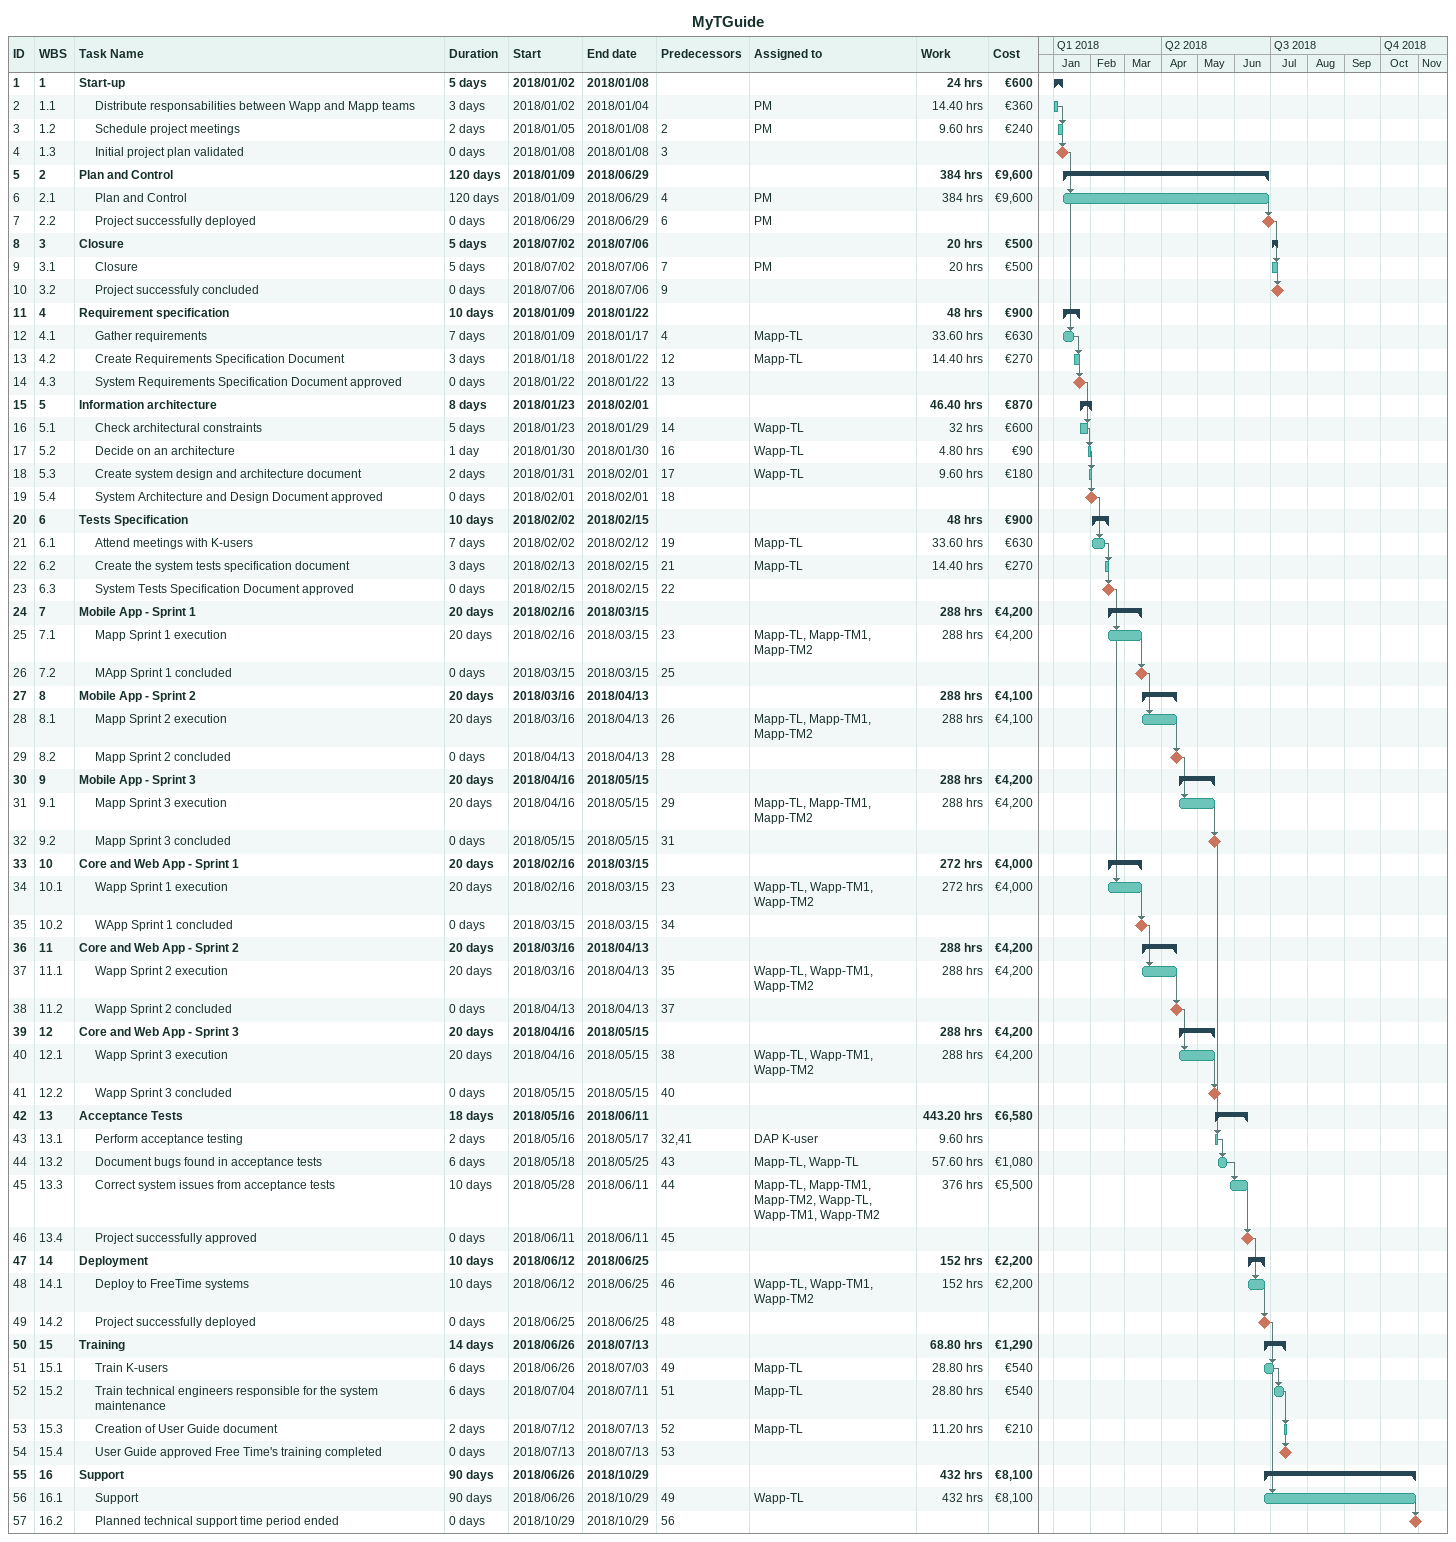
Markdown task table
MyTGuide

| ID | WBS | Task | Duration | Start | Finish | Predecessors | Resources | Work (h) | Cost (€) |
|---|---|---|---|---|---|---|---|---|---|
| 1 | 1 | **Start-up** | 5d | 2018-01-02 | 2018-01-08 |  |  | 24 | 600 |
| 2 | 1.1 | Distribute responsabilities between Wapp and Mapp teams | 3d | 2018-01-02 | 2018-01-04 |  | PM | 14.40 | 360 |
| 3 | 1.2 | Schedule project meetings | 2d | 2018-01-05 | 2018-01-08 | 2 | PM | 9.60 | 240 |
| 4 | 1.3 | Initial project plan validated | 0d | 2018-01-08 | 2018-01-08 | 3 |  |  |  |
| 5 | 2 | **Plan and Control** | 120d | 2018-01-09 | 2018-06-29 |  |  | 384 | 9600 |
| 6 | 2.1 | Plan and Control | 120d | 2018-01-09 | 2018-06-29 | 4 | PM | 384 | 9600 |
| 7 | 2.2 | Project successfully deployed | 0d | 2018-06-29 | 2018-06-29 | 6 | PM |  |  |
| 8 | 3 | **Closure** | 5d | 2018-07-02 | 2018-07-06 |  |  | 20 | 500 |
| 9 | 3.1 | Closure | 5d | 2018-07-02 | 2018-07-06 | 7 | PM | 20 | 500 |
| 10 | 3.2 | Project successfuly concluded | 0d | 2018-07-06 | 2018-07-06 | 9 |  |  |  |
| 11 | 4 | **Requirement specification** | 10d | 2018-01-09 | 2018-01-22 |  |  | 48 | 900 |
| 12 | 4.1 | Gather requirements | 7d | 2018-01-09 | 2018-01-17 | 4 | Mapp-TL | 33.60 | 630 |
| 13 | 4.2 | Create Requirements Specification Document | 3d | 2018-01-18 | 2018-01-22 | 12 | Mapp-TL | 14.40 | 270 |
| 14 | 4.3 | System Requirements Specification Document approved | 0d | 2018-01-22 | 2018-01-22 | 13 |  |  |  |
| 15 | 5 | **Information architecture** | 8d | 2018-01-23 | 2018-02-01 |  |  | 46.40 | 870 |
| 16 | 5.1 | Check architectural constraints | 5d | 2018-01-23 | 2018-01-29 | 14 | Wapp-TL | 32 | 600 |
| 17 | 5.2 | Decide on an architecture | 1d | 2018-01-30 | 2018-01-30 | 16 | Wapp-TL | 4.80 | 90 |
| 18 | 5.3 | Create system design and architecture document | 2d | 2018-01-31 | 2018-02-01 | 17 | Wapp-TL | 9.60 | 180 |
| 19 | 5.4 | System Architecture and Design Document approved | 0d | 2018-02-01 | 2018-02-01 | 18 |  |  |  |
| 20 | 6 | **Tests Specification** | 10d | 2018-02-02 | 2018-02-15 |  |  | 48 | 900 |
| 21 | 6.1 | Attend meetings with K-users | 7d | 2018-02-02 | 2018-02-12 | 19 | Mapp-TL | 33.60 | 630 |
| 22 | 6.2 | Create the system tests specification document | 3d | 2018-02-13 | 2018-02-15 | 21 | Mapp-TL | 14.40 | 270 |
| 23 | 6.3 | System Tests Specification Document approved | 0d | 2018-02-15 | 2018-02-15 | 22 |  |  |  |
| 24 | 7 | **Mobile App - Sprint 1** | 20d | 2018-02-16 | 2018-03-15 |  |  | 288 | 4200 |
| 25 | 7.1 | Mapp Sprint 1 execution | 20d | 2018-02-16 | 2018-03-15 | 23 | Mapp-TL, Mapp-TM1, Mapp-TM2 | 288 | 4200 |
| 26 | 7.2 | MApp Sprint 1 concluded | 0d | 2018-03-15 | 2018-03-15 | 25 |  |  |  |
| 27 | 8 | **Mobile App - Sprint 2** | 20d | 2018-03-16 | 2018-04-13 |  |  | 288 | 4100 |
| 28 | 8.1 | Mapp Sprint 2 execution | 20d | 2018-03-16 | 2018-04-13 | 26 | Mapp-TL, Mapp-TM1, Mapp-TM2 | 288 | 4100 |
| 29 | 8.2 | Mapp Sprint 2 concluded | 0d | 2018-04-13 | 2018-04-13 | 28 |  |  |  |
| 30 | 9 | **Mobile App - Sprint 3** | 20d | 2018-04-16 | 2018-05-15 |  |  | 288 | 4200 |
| 31 | 9.1 | Mapp Sprint 3 execution | 20d | 2018-04-16 | 2018-05-15 | 29 | Mapp-TL, Mapp-TM1, Mapp-TM2 | 288 | 4200 |
| 32 | 9.2 | Mapp Sprint 3 concluded | 0d | 2018-05-15 | 2018-05-15 | 31 |  |  |  |
| 33 | 10 | **Core and Web App - Sprint 1** | 20d | 2018-02-16 | 2018-03-15 |  |  | 272 | 4000 |
| 34 | 10.1 | Wapp Sprint 1 execution | 20d | 2018-02-16 | 2018-03-15 | 23 | Wapp-TL, Wapp-TM1, Wapp-TM2 | 272 | 4000 |
| 35 | 10.2 | WApp Sprint 1 concluded | 0d | 2018-03-15 | 2018-03-15 | 34 |  |  |  |
| 36 | 11 | **Core and Web App - Sprint 2** | 20d | 2018-03-16 | 2018-04-13 |  |  | 288 | 4200 |
| 37 | 11.1 | Wapp Sprint 2 execution | 20d | 2018-03-16 | 2018-04-13 | 35 | Wapp-TL, Wapp-TM1, Wapp-TM2 | 288 | 4200 |
| 38 | 11.2 | Wapp Sprint 2 concluded | 0d | 2018-04-13 | 2018-04-13 | 37 |  |  |  |
| 39 | 12 | **Core and Web App - Sprint 3** | 20d | 2018-04-16 | 2018-05-15 |  |  | 288 | 4200 |
| 40 | 12.1 | Wapp Sprint 3 execution | 20d | 2018-04-16 | 2018-05-15 | 38 | Wapp-TL, Wapp-TM1, Wapp-TM2 | 288 | 4200 |
| 41 | 12.2 | Wapp Sprint 3 concluded | 0d | 2018-05-15 | 2018-05-15 | 40 |  |  |  |
| 42 | 13 | **Acceptance Tests** | 18d | 2018-05-16 | 2018-06-11 |  |  | 443.20 | 6580 |
| 43 | 13.1 | Perform acceptance testing | 2d | 2018-05-16 | 2018-05-17 | 32, 41 | DAP K-user | 9.60 |  |
| 44 | 13.2 | Document bugs found in acceptance tests | 6d | 2018-05-18 | 2018-05-25 | 43 | Mapp-TL, Wapp-TL | 57.60 | 1080 |
| 45 | 13.3 | Correct system issues from acceptance tests | 10d | 2018-05-28 | 2018-06-11 | 44 | Mapp-TL, Mapp-TM1, Mapp-TM2, Wapp-TL, Wapp-TM1, Wapp-TM2 | 376 | 5500 |
| 46 | 13.4 | Project successfully approved | 0d | 2018-06-11 | 2018-06-11 | 45 |  |  |  |
| 47 | 14 | **Deployment** | 10d | 2018-06-12 | 2018-06-25 |  |  | 152 | 2200 |
| 48 | 14.1 | Deploy to FreeTime systems | 10d | 2018-06-12 | 2018-06-25 | 46 | Wapp-TL, Wapp-TM1, Wapp-TM2 | 152 | 2200 |
| 49 | 14.2 | Project successfully deployed | 0d | 2018-06-25 | 2018-06-25 | 48 |  |  |  |
| 50 | 15 | **Training** | 14d | 2018-06-26 | 2018-07-13 |  |  | 68.80 | 1290 |
| 51 | 15.1 | Train K-users | 6d | 2018-06-26 | 2018-07-03 | 49 | Mapp-TL | 28.80 | 540 |
| 52 | 15.2 | Train technical engineers responsible for the system maintenance | 6d | 2018-07-04 | 2018-07-11 | 51 | Mapp-TL | 28.80 | 540 |
| 53 | 15.3 | Creation of User Guide document | 2d | 2018-07-12 | 2018-07-13 | 52 | Mapp-TL | 11.20 | 210 |
| 54 | 15.4 | User Guide approved Free Time's training completed | 0d | 2018-07-13 | 2018-07-13 | 53 |  |  |  |
| 55 | 16 | **Support** | 90d | 2018-06-26 | 2018-10-29 |  |  | 432 | 8100 |
| 56 | 16.1 | Support | 90d | 2018-06-26 | 2018-10-29 | 49 | Wapp-TL | 432 | 8100 |
| 57 | 16.2 | Planned technical support time period ended | 0d | 2018-10-29 | 2018-10-29 | 56 |  |  |  |
